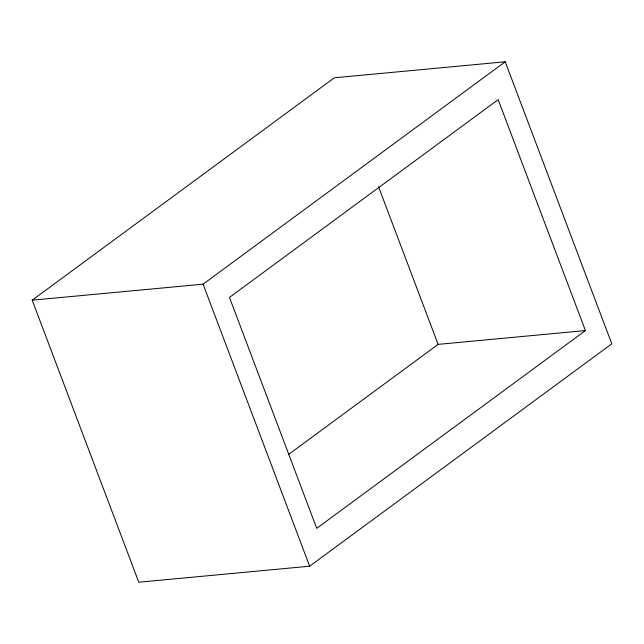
<?xml version="1.0" encoding="UTF-8"?>
<svg xmlns="http://www.w3.org/2000/svg" width="644" height="644" viewBox="0 0 644 644"><rect width="100%" height="100%" fill="white"/><g stroke="black" fill="none" stroke-linecap="round" stroke-linejoin="round"><path stroke-width="0.97" d="M32.2 300.185L334.349 77.795L505.226 61.776L611.8 343.816L309.651 566.205L138.774 582.224L32.2 300.185L203.085 284.173L505.226 61.776M288.383 454.584L438.105 344.379L585.42 330.573L498.158 99.643L229.465 297.415L316.727 528.338L585.42 330.573M378.511 186.671L438.105 344.379M203.085 284.173L309.651 566.205"/></g></svg>
